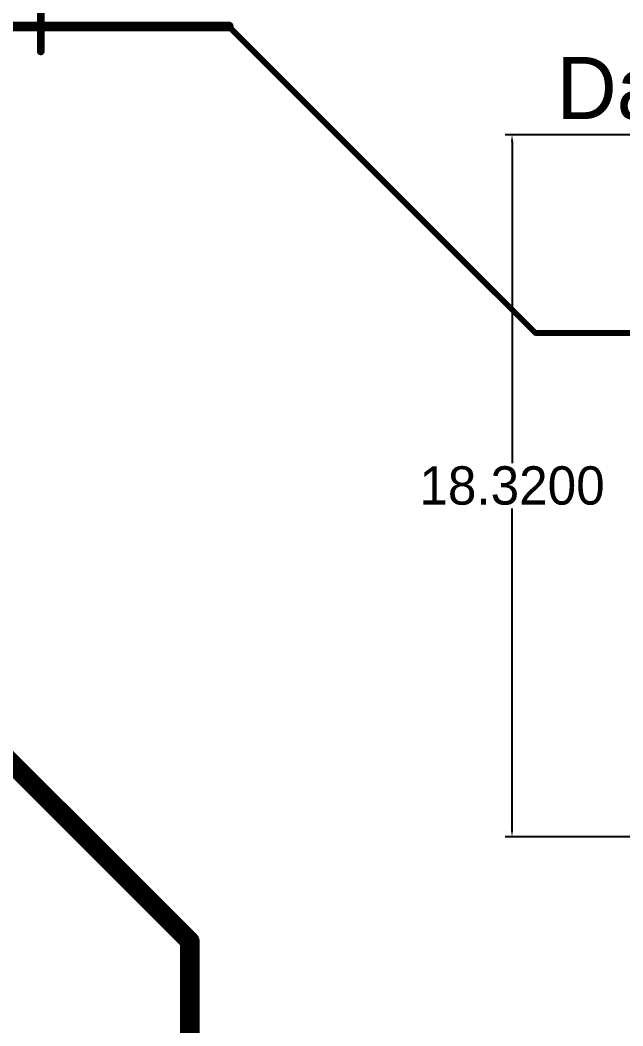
# Model space of a CAD drawing. Extents: x -12 to 108, y -5 to 75.
# Drawn here: x 39.13 to 54.85, y 22 to 48.24 of the extents above; entities that cross this region are included whole.
import ezdxf

# ---------------------------------------------------------------- set-up
doc = ezdxf.new("R2010")
doc.units = 0
doc.header["$MEASUREMENT"] = 0
doc.layers.get('Defpoints').update_dxf_attribs({"linetype": 'CONTINUOUS'})
for name, color, linetype in [('1', 12, 'CONTINUOUS'), ('21', 41, 'CONTINUOUS'), ('Text', 7, 'CONTINUOUS')]:
    doc.layers.add(name, color=color, linetype=linetype)
doc.dimstyles.get("Standard").update_dxf_attribs({"dimtxt": 0.18, "dimasz": 0.18, "dimexe": 0.18, "dimexo": 0.0625, "dimgap": 0.09, "dimtad": 0, "dimtih": 1, "dimtoh": 1, "dimdec": 4, "dimzin": 0, "dimdsep": 46, "dimtxsty": 'Standard', "dimcen": 0.09, "dimadec": 0, "dimazin": 0, "dimtfac": 1, "dimtdec": 4, "dimtofl": 0, "dimtmove": 0, "dimatfit": 3, "dimfxl": 1, "dimtolj": 1, "dimtzin": 0, "dimarcsym": 0})

# ---------------------------------------------------------------- blocks, each defined once
blk = doc.blocks.new('*D370')
at = {"layer": 'Defpoints', "color": 0, "linetype": 'Continuous', "transparency": 16777216}
for p in [(55.381, 45.253), (51.963, 26.933), (55.381, 26.933)]:
    blk.add_point(p, dxfattribs=at)
at = {"layer": 'Text', "color": 0, "linetype": 'Continuous', "lineweight": -2, "transparency": 16777216}
for p, q in [((55.319, 45.253), (51.783, 45.253)), ((51.963, 45.073), (51.963, 36.683)), ((51.963, 27.113), (51.963, 35.503)), ((55.319, 26.933), (51.783, 26.933))]:
    blk.add_line(p, q, dxfattribs=at)
at = {"layer": 'Text', "color": 0, "linetype": 'Continuous', "transparency": 16777216}
for points in [[(51.933, 45.073), (51.993, 45.073), (51.963, 45.253)], [(51.933, 27.113), (51.993, 27.113), (51.963, 26.933)]]:
    blk.add_solid(points, dxfattribs=at)
at = {"layer": 'Text', "color": 0, "linetype": 'Continuous', "transparency": 16777216, "insert": (51.963, 36.093), "char_height": 1, "attachment_point": 5}
blk.add_mtext('\\A1;18.3200', dxfattribs=at)

msp = doc.modelspace()

# ---------------------------------------------------------------- linework, layer by layer
at = {"layer": '1'}
for points, const_width in [([(44.577, 48.077), (36.3728, 48.077)], 0.254), ([(52.5728, 40.0812), (44.577, 48.077)], 0.1524), ([(61.7728, 40.0812), (52.5728, 40.0812)], 0.1524), ([(38.0492, 29.718), (43.561, 24.2062)], 0.508), ([(43.561, 24.2062), (43.561, 17.78)], 0.508)]:
    msp.add_lwpolyline(points, dxfattribs=dict(at, const_width=const_width))
for points, const_width in [([(44.6039, 48.1039, 1), (44.5501, 48.0501)], 0.0762), ([(44.577, 48.0135, 1), (44.577, 48.1405)], 0.127), ([(52.5728, 40.1193, 1), (52.5728, 40.0431)], 0.0762), ([(52.5459, 40.0543, 1), (52.5997, 40.1081)], 0.0762), ([(43.688, 24.2062, 1), (43.434, 24.2062)], 0.254), ([(43.4712, 24.1164, 1), (43.6508, 24.296)], 0.254)]:
    msp.add_lwpolyline(points, format="xyb", dxfattribs=dict(at, const_width=const_width))
at = {"layer": '21', "const_width": 0.2}
msp.add_lwpolyline([(39.6728, 47.427), (39.6728, 54.427)], dxfattribs=at)
at = {"layer": '21', "const_width": 0.1}
msp.add_lwpolyline([(39.6228, 47.427, 1), (39.7228, 47.427)], format="xyb", dxfattribs=at)

# ---------------------------------------------------------------- texts
at = {"layer": 'Text', "linetype": 'Continuous'}
msp.add_text('Dam&Fill', height=1.622601, dxfattribs=at).set_placement((53.12686, 45.66329))

# ---------------------------------------------------------------- dimensions: what is measured, and where the dimension line sits
dim = msp.add_linear_dim(base=(51.96305, 26.9334), p1=(55.3814, 45.2534), p2=(55.3814, 26.9334), angle=90, dimstyle='Standard', override={"dimtxt": 1}, dxfattribs=at)
dim.commit()
dim.dimension.update_dxf_attribs({"geometry": '*D370', "text_midpoint": (51.96305, 36.0934), "dimtype": 160})

doc.saveas('drawing.dxf')
